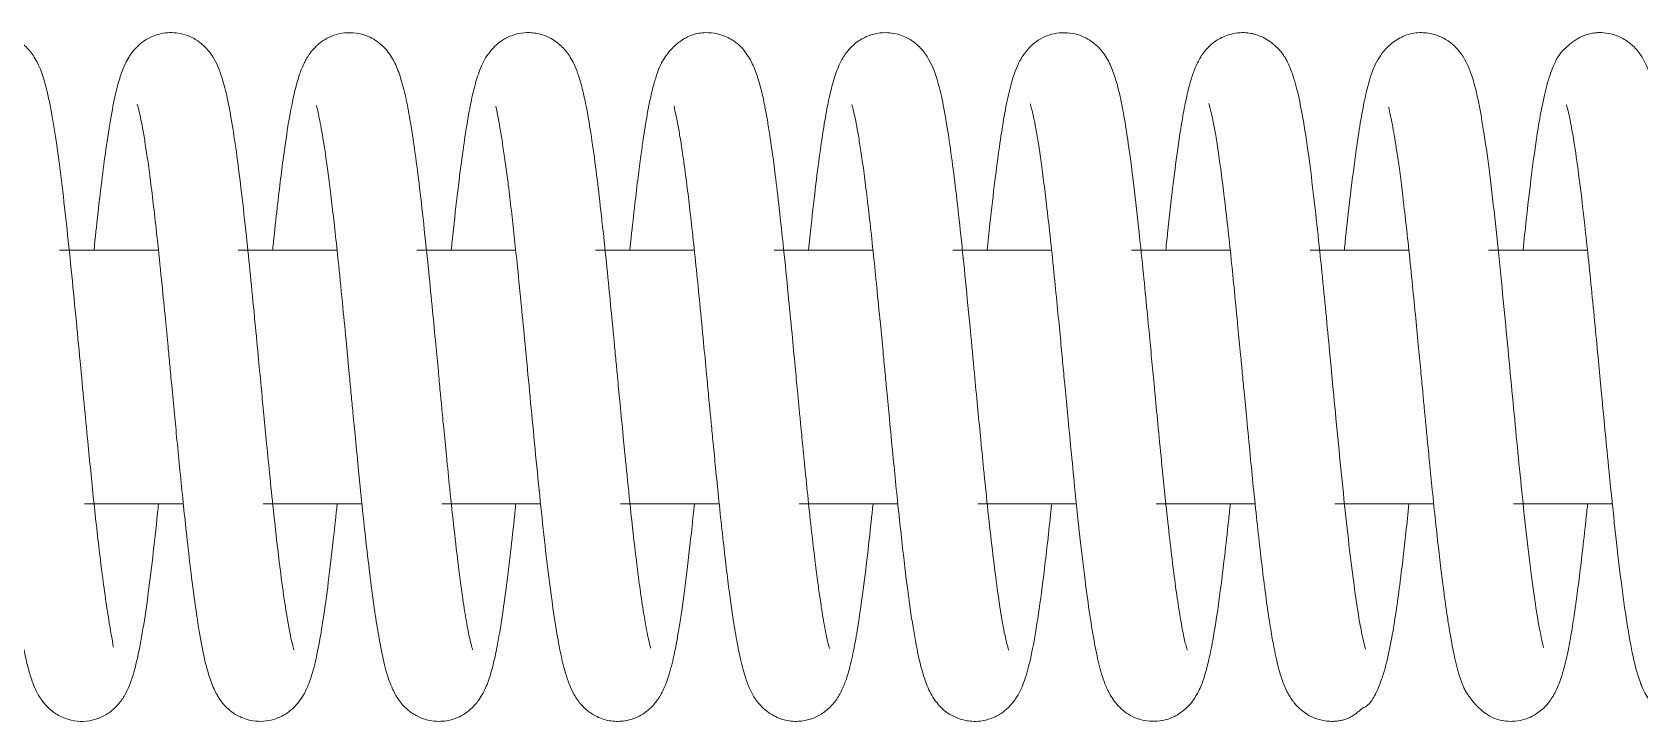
# Model space of a CAD drawing. Header units: inches. Extents: x 0.8 to 28.5, y 2.9 to 20.2.
# Drawn here: x 8.525 to 9.155, y 17.741 to 18.011 of the extents above; entities that cross this region are included whole.
import ezdxf

# ---------------------------------------------------------------- set-up
doc = ezdxf.new("R2010")
doc.units = ezdxf.units.IN
doc.header["$MEASUREMENT"] = 0

msp = doc.modelspace()

# ---------------------------------------------------------------- linework, layer by layer
at = {"color": 7, "linetype": 'Continuous', "lineweight": 15}
for points, knots in [([(8.55706, 17.77004), (8.55705, 17.77003), (8.55697, 17.76996), (8.55704, 17.77024), (8.55687, 17.77152), (8.5562, 17.77518), (8.55504, 17.78202), (8.55351, 17.79231), (8.55209, 17.80342), (8.55076, 17.81477), (8.54953, 17.82605), (8.54837, 17.83745), (8.54714, 17.84987), (8.54578, 17.86393), (8.54425, 17.88025), (8.54256, 17.89788), (8.54078, 17.91612), (8.53893, 17.93414), (8.53697, 17.95138), (8.53498, 17.96678), (8.53284, 17.98014), (8.53084, 17.98955), (8.52887, 17.99577), (8.52678, 18.00062), (8.52267, 18.00589), (8.51805, 18.00916), (8.51247, 18.01111), (8.50615, 18.0108), (8.50212, 18.00938), (8.49942, 18.00789), (8.49673, 18.00582), (8.49468, 18.00358), (8.49198, 17.99949), (8.48976, 17.99392), (8.48791, 17.98708), (8.48655, 17.98032), (8.48531, 17.97296), (8.48407, 17.96469), (8.4825, 17.95271), (8.48098, 17.93979), (8.47988, 17.92907), (8.47953, 17.92564)], [0, 0, 0, 0, 0.002945, 0.023234, 0.047506, 0.071657, 0.110424, 0.14512, 0.175152, 0.201547, 0.226802, 0.250886, 0.273939, 0.302731, 0.334321, 0.369251, 0.405994, 0.4441, 0.48368, 0.525953, 0.565347, 0.607542, 0.636303, 0.656393, 0.671083, 0.68921, 0.7081, 0.722918, 0.731222, 0.737872, 0.744241, 0.757071, 0.77836, 0.806763, 0.832516, 0.858657, 0.882281, 0.906859, 0.932274, 0.97833, 1, 1, 1, 1]), ([(8.62783, 17.76896), (8.62785, 17.76896), (8.6279, 17.76895), (8.62713, 17.77144), (8.62623, 17.77563), (8.62497, 17.78261), (8.62337, 17.79315), (8.62158, 17.80756), (8.61986, 17.82289), (8.61837, 17.83745), (8.61708, 17.8505), (8.61598, 17.86191), (8.61492, 17.87297), (8.61376, 17.88534), (8.61235, 17.90001), (8.61082, 17.91573), (8.60913, 17.93225), (8.60735, 17.9481), (8.60553, 17.96274), (8.60368, 17.97516), (8.60181, 17.9853), (8.59989, 17.99293), (8.59766, 17.999), (8.59443, 18.00387), (8.59134, 18.00696), (8.58773, 18.00923), (8.58258, 18.01094), (8.57775, 18.01102), (8.57384, 18.01002), (8.57147, 18.00903), (8.56947, 18.0079), (8.56761, 18.00652), (8.56601, 18.00502), (8.56451, 18.0033), (8.56297, 18.00107), (8.56152, 17.99833), (8.56005, 17.99468), (8.55828, 17.98865), (8.55637, 17.97949), (8.55449, 17.96777), (8.5527, 17.95432), (8.55109, 17.94061), (8.55002, 17.93047), (8.54951, 17.92564)], [0, 0, 0, 0, 0.011298, 0.034098, 0.058879, 0.083854, 0.12369, 0.163824, 0.199959, 0.231757, 0.258909, 0.281375, 0.301138, 0.325422, 0.355432, 0.38952, 0.422571, 0.462606, 0.500305, 0.537691, 0.57511, 0.608496, 0.642845, 0.657276, 0.672818, 0.686436, 0.696096, 0.711704, 0.71895, 0.724658, 0.730236, 0.735921, 0.742445, 0.749916, 0.758888, 0.771558, 0.792403, 0.821473, 0.858276, 0.899087, 0.932807, 0.967964, 1, 1, 1, 1]), ([(8.69785, 17.76892), (8.69786, 17.76891), (8.6979, 17.7689), (8.69751, 17.77012), (8.69659, 17.77375), (8.6953, 17.78062), (8.69383, 17.78998), (8.69229, 17.80167), (8.69063, 17.81582), (8.68905, 17.8306), (8.68771, 17.84412), (8.68665, 17.85488), (8.68584, 17.86331), (8.68513, 17.87075), (8.68436, 17.87896), (8.68336, 17.88959), (8.68209, 17.90272), (8.68052, 17.91876), (8.67875, 17.93576), (8.67692, 17.95181), (8.6752, 17.96504), (8.67356, 17.97574), (8.67191, 17.98475), (8.67008, 17.99221), (8.66799, 17.99802), (8.66545, 18.00273), (8.66118, 18.00736), (8.65413, 18.01098), (8.64544, 18.0111), (8.63827, 18.00753), (8.63399, 18.00287), (8.63163, 17.99868), (8.62987, 17.99422), (8.62788, 17.98719), (8.62585, 17.97666), (8.62398, 17.9642), (8.62245, 17.95219), (8.62108, 17.94036), (8.62008, 17.93132), (8.61955, 17.92603), (8.61951, 17.92564)], [0, 0, 0, 0, 0.006923, 0.020082, 0.049258, 0.081546, 0.112906, 0.14643, 0.182199, 0.218627, 0.24604, 0.268198, 0.284948, 0.2972, 0.312982, 0.334218, 0.360959, 0.392538, 0.433939, 0.472423, 0.507982, 0.54083, 0.572666, 0.604706, 0.632949, 0.657102, 0.676857, 0.694084, 0.715375, 0.734797, 0.753431, 0.770737, 0.793763, 0.823185, 0.869636, 0.911151, 0.937401, 0.966154, 0.9975, 1, 1, 1, 1]), ([(8.76753, 17.76962), (8.76755, 17.76961), (8.76768, 17.7695), (8.76746, 17.77029), (8.76695, 17.77238), (8.76596, 17.77708), (8.76483, 17.78353), (8.7634, 17.79303), (8.76183, 17.80547), (8.76011, 17.8205), (8.75847, 17.83641), (8.75697, 17.85158), (8.75576, 17.86419), (8.75484, 17.87382), (8.75411, 17.88163), (8.75334, 17.88976), (8.75232, 17.90032), (8.75099, 17.91397), (8.74943, 17.92943), (8.74773, 17.94475), (8.74601, 17.95913), (8.74423, 17.97164), (8.74246, 17.98199), (8.74077, 17.98955), (8.73919, 17.99483), (8.73781, 17.99827), (8.73641, 18.00094), (8.73482, 18.00328), (8.73316, 18.00518), (8.73117, 18.00697), (8.72852, 18.00873), (8.72491, 18.0103), (8.72054, 18.01107), (8.71632, 18.01072), (8.71221, 18.00948), (8.70834, 18.00734), (8.70365, 18.00268), (8.70074, 17.99677), (8.69871, 17.9904), (8.69695, 17.98256), (8.69529, 17.97297), (8.69359, 17.96134), (8.69182, 17.94689), (8.6904, 17.93444), (8.68963, 17.92679), (8.68951, 17.92564)], [0, 0, 0, 0, 0.001968, 0.017833, 0.042071, 0.061601, 0.087465, 0.118225, 0.15367, 0.189533, 0.22693, 0.258736, 0.284385, 0.303694, 0.316767, 0.33135, 0.35274, 0.380885, 0.415748, 0.452429, 0.486905, 0.525099, 0.56041, 0.591888, 0.617266, 0.637521, 0.650368, 0.659533, 0.667865, 0.675453, 0.682823, 0.691598, 0.703647, 0.713683, 0.720983, 0.734032, 0.75405, 0.781753, 0.813489, 0.8475, 0.880064, 0.911486, 0.951081, 0.99264, 1, 1, 1, 1]), ([(8.83767, 17.76946), (8.83768, 17.76948), (8.83771, 17.76952), (8.83738, 17.77063), (8.83676, 17.77315), (8.83597, 17.7771), (8.83522, 17.78134), (8.83458, 17.78528), (8.8339, 17.78976), (8.83309, 17.79553), (8.83207, 17.80365), (8.83085, 17.81397), (8.82953, 17.82601), (8.82829, 17.8383), (8.82722, 17.84912), (8.8264, 17.85756), (8.82575, 17.86433), (8.82506, 17.87151), (8.82417, 17.88101), (8.82295, 17.89383), (8.82144, 17.9094), (8.81979, 17.92605), (8.81808, 17.94167), (8.81661, 17.95425), (8.81534, 17.96392), (8.81426, 17.97125), (8.81328, 17.97721), (8.81227, 17.98282), (8.81088, 17.98919), (8.8089, 17.99576), (8.80655, 18.00086), (8.80398, 18.00431), (8.80213, 18.00619), (8.79966, 18.00803), (8.79702, 18.00945), (8.79353, 18.01064), (8.78842, 18.01111), (8.78347, 18.01005), (8.77946, 18.00789), (8.77602, 18.00489), (8.77318, 18.00132), (8.77112, 17.9975), (8.77001, 17.99441), (8.76864, 17.98998), (8.76744, 17.9848), (8.76636, 17.97917), (8.76548, 17.97398), (8.76465, 17.96859), (8.76374, 17.96221), (8.76266, 17.95389), (8.76141, 17.94327), (8.76033, 17.93366), (8.75968, 17.9273), (8.75952, 17.92564)], [0, 0, 0, 0, 0.005162, 0.015298, 0.037142, 0.058497, 0.076423, 0.090871, 0.101946, 0.120714, 0.142986, 0.168929, 0.198555, 0.226872, 0.24949, 0.266903, 0.279033, 0.290911, 0.310621, 0.336561, 0.368727, 0.406546, 0.443264, 0.476036, 0.501144, 0.52348, 0.542931, 0.561394, 0.585034, 0.614742, 0.644028, 0.660805, 0.671904, 0.678147, 0.685059, 0.693826, 0.704887, 0.720555, 0.740356, 0.755855, 0.766049, 0.775208, 0.790608, 0.812934, 0.837357, 0.85693, 0.874959, 0.890113, 0.909106, 0.931925, 0.958555, 0.989154, 1, 1, 1, 1]), ([(8.90782, 17.76896), (8.90785, 17.76891), (8.90803, 17.76866), (8.90724, 17.77091), (8.90619, 17.77577), (8.90473, 17.78401), (8.90306, 17.79552), (8.90136, 17.80943), (8.89969, 17.82445), (8.89821, 17.839), (8.89692, 17.85214), (8.89571, 17.86468), (8.8944, 17.87855), (8.89283, 17.89517), (8.89104, 17.91351), (8.88923, 17.93138), (8.88746, 17.94716), (8.88576, 17.96103), (8.88398, 17.97327), (8.88207, 17.98405), (8.88042, 17.99101), (8.87868, 17.9962), (8.87698, 18), (8.87447, 18.00392), (8.87082, 18.00742), (8.86612, 18.01004), (8.86032, 18.01118), (8.85554, 18.01056), (8.85229, 18.00944), (8.8499, 18.00818), (8.84795, 18.00679), (8.84635, 18.00536), (8.84487, 18.00374), (8.84345, 18.00182), (8.84201, 17.99933), (8.84074, 17.99648), (8.83919, 17.99196), (8.83755, 17.98541), (8.83585, 17.97642), (8.83412, 17.9652), (8.83235, 17.95143), (8.83081, 17.93809), (8.82986, 17.92889), (8.82952, 17.92564)], [0, 0, 0, 0, 0.005884, 0.030017, 0.058908, 0.094361, 0.130774, 0.167805, 0.204105, 0.23556, 0.262187, 0.285719, 0.311622, 0.345334, 0.385239, 0.423917, 0.460675, 0.495483, 0.531658, 0.568646, 0.606728, 0.624205, 0.641294, 0.658485, 0.675788, 0.68963, 0.704889, 0.715463, 0.723062, 0.729425, 0.735109, 0.741302, 0.748126, 0.756415, 0.766529, 0.782991, 0.80644, 0.83673, 0.86903, 0.903636, 0.940199, 0.978894, 1, 1, 1, 1]), ([(8.97786, 17.76888), (8.97789, 17.76885), (8.97798, 17.76874), (8.97732, 17.77068), (8.97633, 17.77509), (8.97503, 17.78232), (8.97367, 17.79118), (8.9723, 17.80161), (8.97087, 17.81376), (8.96935, 17.82765), (8.96787, 17.84246), (8.96645, 17.85694), (8.96524, 17.86958), (8.9642, 17.88067), (8.96316, 17.89167), (8.96193, 17.90432), (8.96048, 17.91917), (8.95871, 17.93611), (8.95681, 17.95282), (8.9549, 17.96724), (8.95316, 17.97816), (8.95165, 17.98593), (8.95001, 17.99238), (8.94821, 17.99756), (8.94567, 18.00245), (8.94136, 18.00716), (8.9351, 18.01066), (8.92656, 18.01128), (8.9196, 18.00838), (8.91534, 18.00449), (8.91291, 18.00102), (8.91133, 17.99791), (8.90957, 17.99336), (8.90783, 17.98685), (8.90598, 17.97726), (8.90425, 17.9661), (8.90247, 17.9525), (8.90088, 17.93879), (8.89987, 17.92907), (8.89952, 17.92564)], [0, 0, 0, 0, 0.006831, 0.027226, 0.059376, 0.090057, 0.11839, 0.147464, 0.177901, 0.209793, 0.242782, 0.272801, 0.298858, 0.31889, 0.339271, 0.364906, 0.39566, 0.431747, 0.47598, 0.515607, 0.550586, 0.581756, 0.606573, 0.633015, 0.657103, 0.67486, 0.69316, 0.712691, 0.732102, 0.747856, 0.761186, 0.77593, 0.794139, 0.830488, 0.866422, 0.900154, 0.936454, 0.97753, 1, 1, 1, 1]), ([(9.04765, 17.76935), (9.04768, 17.76931), (9.04788, 17.76909), (9.04735, 17.77061), (9.04662, 17.7738), (9.04541, 17.77995), (9.04379, 17.7901), (9.04181, 17.80551), (9.03983, 17.82306), (9.0379, 17.84209), (9.03603, 17.86128), (9.03435, 17.87915), (9.03279, 17.89552), (9.03124, 17.91143), (9.02959, 17.92791), (9.02774, 17.94472), (9.02574, 17.96138), (9.02364, 17.97545), (9.02147, 17.98674), (9.01928, 17.99473), (9.01691, 18.00035), (9.01453, 18.00369), (9.01234, 18.00583), (9.00979, 18.00782), (9.00686, 18.00948), (9.0042, 18.01038), (9.0014, 18.01087), (8.99816, 18.01094), (8.99441, 18.01031), (8.98982, 18.00836), (8.98526, 18.00455), (8.98275, 18.00081), (8.98059, 17.99624), (8.97891, 17.99098), (8.97745, 17.98494), (8.97592, 17.97683), (8.97422, 17.96595), (8.97234, 17.95145), (8.97075, 17.9376), (8.96979, 17.92824), (8.96952, 17.92564)], [0, 0, 0, 0, 0.004674, 0.024572, 0.046701, 0.069, 0.112662, 0.154612, 0.195878, 0.236861, 0.277133, 0.312671, 0.343374, 0.375003, 0.409777, 0.447993, 0.489781, 0.536103, 0.571388, 0.609154, 0.642147, 0.667468, 0.678557, 0.685792, 0.691878, 0.697567, 0.702607, 0.708697, 0.718682, 0.73028, 0.744447, 0.766011, 0.788472, 0.809625, 0.836912, 0.866325, 0.900598, 0.93952, 0.983179, 1, 1, 1, 1]), ([(9.11741, 17.76983), (9.11742, 17.76982), (9.11757, 17.76971), (9.11739, 17.77045), (9.11699, 17.77228), (9.11636, 17.77513), (9.11533, 17.78055), (9.1138, 17.79), (9.1118, 17.80561), (9.1098, 17.82338), (9.10797, 17.84141), (9.10622, 17.85928), (9.1045, 17.8775), (9.10268, 17.89663), (9.10074, 17.91658), (9.09865, 17.93675), (9.09651, 17.95533), (9.09471, 17.96848), (9.09331, 17.97711), (9.09228, 17.98273), (9.09102, 17.98861), (9.08939, 17.99435), (9.08739, 17.99914), (9.08546, 18.00243), (9.08362, 18.00468), (9.08207, 18.00619), (9.08025, 18.00762), (9.07766, 18.00917), (9.07403, 18.01058), (9.06827, 18.01117), (9.06287, 18.00987), (9.05863, 18.00737), (9.05507, 18.00401), (9.05214, 17.99969), (9.05071, 17.99635), (9.04907, 17.99167), (9.04748, 17.98515), (9.04574, 17.97576), (9.04388, 17.96361), (9.04197, 17.94822), (9.04043, 17.93472), (9.03963, 17.92682), (9.03951, 17.92564)], [0, 0, 0, 0, 0.001073, 0.01908, 0.040234, 0.057244, 0.070667, 0.111996, 0.15675, 0.199956, 0.238281, 0.273714, 0.310059, 0.347894, 0.388839, 0.433205, 0.480222, 0.524633, 0.545458, 0.565288, 0.587182, 0.61543, 0.636391, 0.65353, 0.66643, 0.673225, 0.67919, 0.68496, 0.694719, 0.70726, 0.724363, 0.743788, 0.758356, 0.769005, 0.783198, 0.80327, 0.837608, 0.871375, 0.903719, 0.949355, 0.99244, 1, 1, 1, 1]), ([(9.18788, 17.76882), (9.18787, 17.76886), (9.18786, 17.76897), (9.18744, 17.7703), (9.18679, 17.77294), (9.18589, 17.77732), (9.18483, 17.78351), (9.18364, 17.7914), (9.1824, 17.80084), (9.18111, 17.81173), (9.17976, 17.82385), (9.17836, 17.8375), (9.17701, 17.85126), (9.17581, 17.8636), (9.17498, 17.87235), (9.17434, 17.87919), (9.17369, 17.88608), (9.17284, 17.89496), (9.17179, 17.9058), (9.17056, 17.91836), (9.1692, 17.93149), (9.16782, 17.94393), (9.16642, 17.95577), (9.165, 17.9664), (9.16359, 17.97547), (9.16217, 17.98341), (9.16049, 17.99091), (9.15827, 17.99761), (9.15549, 18.00248), (9.1527, 18.00584), (9.1485, 18.00889), (9.14421, 18.01047), (9.14103, 18.01091), (9.13857, 18.01089), (9.13664, 18.01067), (9.1346, 18.0102), (9.13254, 18.00943), (9.13102, 18.00861), (9.1298, 18.00781), (9.129, 18.00724), (9.1283, 18.00671), (9.12742, 18.006), (9.12599, 18.00477), (9.12475, 18.0036), (9.12285, 18.00098), (9.12075, 17.99656), (9.11854, 17.98961), (9.11652, 17.98012), (9.11455, 17.9683), (9.11267, 17.95418), (9.11096, 17.93941), (9.10993, 17.9296), (9.10952, 17.92564)], [0, 0, 0, 0, 0.009892, 0.025704, 0.045164, 0.068242, 0.093416, 0.119432, 0.146095, 0.173451, 0.201589, 0.229598, 0.261371, 0.285995, 0.303297, 0.313069, 0.326421, 0.343968, 0.365701, 0.39152, 0.421146, 0.449928, 0.47641, 0.508422, 0.536575, 0.560701, 0.593073, 0.629417, 0.648891, 0.66502, 0.677893, 0.688712, 0.697151, 0.700736, 0.704496, 0.708556, 0.712989, 0.717609, 0.719605, 0.721476, 0.723385, 0.725474, 0.730577, 0.745452, 0.765182, 0.789321, 0.826487, 0.861323, 0.893363, 0.93648, 0.974384, 1, 1, 1, 1]), ([(8.49686, 17.98199), (8.49684, 17.982), (8.49674, 17.98205), (8.49687, 17.98143), (8.49727, 17.97971), (8.49807, 17.97606), (8.49906, 17.97065), (8.50026, 17.96314), (8.50153, 17.95387), (8.50282, 17.94323), (8.50414, 17.93165), (8.50548, 17.91891), (8.50685, 17.90508), (8.50815, 17.89173), (8.50928, 17.8799), (8.51006, 17.87159), (8.51066, 17.86518), (8.51127, 17.85884), (8.51206, 17.85067), (8.51304, 17.8406), (8.5142, 17.8289), (8.5155, 17.81658), (8.51684, 17.80472), (8.51825, 17.7931), (8.51975, 17.78228), (8.52132, 17.7727), (8.52281, 17.76525), (8.52422, 17.75978), (8.52552, 17.75589), (8.52668, 17.75315), (8.52779, 17.75104), (8.52906, 17.74909), (8.53034, 17.74749), (8.53181, 17.74597), (8.53352, 17.74453), (8.53574, 17.74309), (8.53881, 17.7417), (8.54294, 17.74076), (8.54743, 17.74091), (8.55192, 17.74221), (8.55557, 17.74424), (8.55893, 17.74724), (8.56154, 17.75095), (8.5641, 17.75634), (8.56619, 17.76355), (8.56842, 17.77493), (8.57054, 17.78896), (8.57249, 17.80491), (8.57391, 17.81746), (8.57467, 17.82497), (8.57479, 17.82614)], [0, 0, 0, 0, 0.002841, 0.0159, 0.038775, 0.057122, 0.079087, 0.105209, 0.135477, 0.160859, 0.18873, 0.218568, 0.245886, 0.276538, 0.300328, 0.317227, 0.326471, 0.338904, 0.355508, 0.376249, 0.401079, 0.42982, 0.458217, 0.485071, 0.518831, 0.550062, 0.578646, 0.603261, 0.623256, 0.638546, 0.649157, 0.65686, 0.663958, 0.670508, 0.676575, 0.682701, 0.690071, 0.700836, 0.712334, 0.721189, 0.73233, 0.747356, 0.764447, 0.782706, 0.824445, 0.868554, 0.911035, 0.951876, 0.992515, 1, 1, 1, 1]), ([(8.56646, 17.98284), (8.56645, 17.98285), (8.56631, 17.98305), (8.5668, 17.98179), (8.56767, 17.97815), (8.56878, 17.97227), (8.56975, 17.96641), (8.57083, 17.9591), (8.57198, 17.95027), (8.57321, 17.93987), (8.57463, 17.92712), (8.57606, 17.91313), (8.57739, 17.89955), (8.57841, 17.88897), (8.57923, 17.88036), (8.58006, 17.87157), (8.58099, 17.8617), (8.58208, 17.85047), (8.58322, 17.8388), (8.58442, 17.82682), (8.58576, 17.81429), (8.58715, 17.80205), (8.58859, 17.79054), (8.59019, 17.77941), (8.59195, 17.76899), (8.59401, 17.7602), (8.59633, 17.75374), (8.59878, 17.74931), (8.60169, 17.74585), (8.60624, 17.74263), (8.61233, 17.74052), (8.6199, 17.74111), (8.62578, 17.74425), (8.62932, 17.74775), (8.63192, 17.75156), (8.6338, 17.75575), (8.63575, 17.76191), (8.63758, 17.77032), (8.63945, 17.7815), (8.64136, 17.79532), (8.64317, 17.81078), (8.64433, 17.82171), (8.6448, 17.82614)], [0, 0, 0, 0, 0.001019, 0.017754, 0.054305, 0.074595, 0.096493, 0.119953, 0.144846, 0.171263, 0.199288, 0.234157, 0.262361, 0.283794, 0.298423, 0.314244, 0.336603, 0.357698, 0.382427, 0.408831, 0.434273, 0.466427, 0.496545, 0.524839, 0.564459, 0.604041, 0.630874, 0.654631, 0.672303, 0.683203, 0.698643, 0.717791, 0.73486, 0.748888, 0.761083, 0.783867, 0.815447, 0.8518, 0.885436, 0.927095, 0.97051, 1, 1, 1, 1]), ([(8.63683, 17.98212), (8.63681, 17.98214), (8.63659, 17.98235), (8.63694, 17.98131), (8.63759, 17.97838), (8.63901, 17.97129), (8.6406, 17.96084), (8.64194, 17.95056), (8.64303, 17.94143), (8.64419, 17.93109), (8.64554, 17.91836), (8.64695, 17.90407), (8.64834, 17.88973), (8.64943, 17.87825), (8.65027, 17.86935), (8.65107, 17.86092), (8.65204, 17.85084), (8.65331, 17.83783), (8.65483, 17.82277), (8.6565, 17.80761), (8.65813, 17.79397), (8.65971, 17.78263), (8.66142, 17.77206), (8.66325, 17.76309), (8.66514, 17.75661), (8.66729, 17.75187), (8.66938, 17.74843), (8.67297, 17.74465), (8.67764, 17.74208), (8.68161, 17.741), (8.68526, 17.7408), (8.68898, 17.74127), (8.69238, 17.74242), (8.6956, 17.74436), (8.69839, 17.74673), (8.70092, 17.74988), (8.70344, 17.75475), (8.70571, 17.76171), (8.70773, 17.771), (8.70964, 17.78281), (8.7114, 17.7958), (8.71296, 17.80905), (8.71411, 17.81934), (8.71472, 17.82543), (8.71479, 17.82614)], [0, 0, 0, 0, 0.002248, 0.021954, 0.04172, 0.081069, 0.122203, 0.144401, 0.167732, 0.192292, 0.217941, 0.252784, 0.282373, 0.305348, 0.321735, 0.335771, 0.356067, 0.382835, 0.416077, 0.452753, 0.487073, 0.519253, 0.549137, 0.589661, 0.625826, 0.642517, 0.658732, 0.677238, 0.688464, 0.698925, 0.707265, 0.714087, 0.725134, 0.733122, 0.741389, 0.759115, 0.784092, 0.811162, 0.852786, 0.896929, 0.928277, 0.961038, 0.995468, 1, 1, 1, 1]), ([(8.70698, 17.98207), (8.70698, 17.98207), (8.70698, 17.98206), (8.70729, 17.98053), (8.70799, 17.97706), (8.70888, 17.97193), (8.70987, 17.9657), (8.71088, 17.95872), (8.71193, 17.95065), (8.71303, 17.94144), (8.71418, 17.93121), (8.71543, 17.91937), (8.71677, 17.90591), (8.71828, 17.89044), (8.71982, 17.87412), (8.72149, 17.85652), (8.72327, 17.83824), (8.72509, 17.82023), (8.72701, 17.8031), (8.72879, 17.78889), (8.73054, 17.77727), (8.73222, 17.76791), (8.73383, 17.76102), (8.73551, 17.75587), (8.73716, 17.75204), (8.73982, 17.74793), (8.74334, 17.74451), (8.74757, 17.74206), (8.75259, 17.74073), (8.75798, 17.74096), (8.76212, 17.74233), (8.76478, 17.74384), (8.76665, 17.74524), (8.7681, 17.74654), (8.76999, 17.74868), (8.77205, 17.75198), (8.77431, 17.75715), (8.77616, 17.76368), (8.77757, 17.77052), (8.77858, 17.77631), (8.77995, 17.78493), (8.78171, 17.79815), (8.78344, 17.81313), (8.78448, 17.82318), (8.78478, 17.82614)], [0, 0, 0, 0, 0.013729, 0.039946, 0.066756, 0.09209, 0.116053, 0.13849, 0.159229, 0.184319, 0.207923, 0.230463, 0.262214, 0.291928, 0.323394, 0.35841, 0.395659, 0.433665, 0.472637, 0.513855, 0.543834, 0.575706, 0.609467, 0.631647, 0.649595, 0.664113, 0.678167, 0.69248, 0.7063, 0.718815, 0.728945, 0.736755, 0.740339, 0.74637, 0.758873, 0.776323, 0.798606, 0.831139, 0.854453, 0.872787, 0.892482, 0.935981, 0.981126, 1, 1, 1, 1]), ([(8.77694, 17.98186), (8.77693, 17.98186), (8.77681, 17.98193), (8.77694, 17.98127), (8.77735, 17.97939), (8.77818, 17.97551), (8.77919, 17.9699), (8.78037, 17.96235), (8.78163, 17.95312), (8.7829, 17.94254), (8.78421, 17.93103), (8.78555, 17.91823), (8.78694, 17.90416), (8.78828, 17.89044), (8.78944, 17.8782), (8.79024, 17.86962), (8.79086, 17.86318), (8.79144, 17.85705), (8.7922, 17.8492), (8.79315, 17.83947), (8.79429, 17.82806), (8.79558, 17.81591), (8.79691, 17.80415), (8.79831, 17.79262), (8.7998, 17.78199), (8.80133, 17.77265), (8.80296, 17.76448), (8.80466, 17.75818), (8.80629, 17.75394), (8.80766, 17.75126), (8.80892, 17.74929), (8.81037, 17.74743), (8.81231, 17.74544), (8.81503, 17.74347), (8.81829, 17.74189), (8.82236, 17.74081), (8.82737, 17.74085), (8.83224, 17.7423), (8.83632, 17.74477), (8.83979, 17.74826), (8.84234, 17.75241), (8.84432, 17.7572), (8.84604, 17.76318), (8.84778, 17.7715), (8.84959, 17.78241), (8.85141, 17.79576), (8.85318, 17.81082), (8.85429, 17.82137), (8.85479, 17.82614)], [0, 0, 0, 0, 0.001791, 0.016095, 0.041099, 0.060809, 0.082641, 0.108314, 0.138112, 0.163149, 0.190671, 0.220397, 0.248299, 0.27973, 0.304281, 0.321969, 0.331283, 0.343089, 0.359057, 0.379154, 0.403348, 0.431711, 0.460207, 0.486999, 0.52041, 0.550974, 0.578661, 0.613051, 0.637674, 0.648627, 0.656486, 0.66366, 0.673362, 0.682254, 0.689138, 0.699375, 0.711958, 0.723844, 0.736914, 0.752204, 0.769672, 0.790129, 0.822892, 0.856428, 0.887554, 0.929989, 0.968403, 1, 1, 1, 1]), ([(8.84657, 17.9826), (8.84653, 17.98263), (8.84643, 17.98273), (8.84682, 17.98151), (8.84743, 17.97904), (8.84821, 17.97535), (8.84907, 17.97057), (8.85007, 17.96437), (8.85116, 17.95665), (8.85234, 17.94728), (8.85363, 17.93621), (8.85495, 17.92402), (8.85629, 17.91077), (8.85754, 17.89805), (8.85861, 17.88696), (8.85944, 17.87814), (8.86026, 17.8694), (8.8613, 17.85849), (8.86251, 17.84605), (8.86377, 17.83324), (8.86499, 17.82137), (8.86622, 17.81023), (8.86775, 17.79701), (8.86961, 17.78299), (8.87153, 17.77133), (8.87337, 17.76277), (8.87531, 17.75624), (8.87761, 17.75115), (8.88016, 17.74764), (8.88221, 17.74554), (8.88507, 17.74344), (8.88867, 17.74169), (8.89286, 17.74079), (8.8973, 17.74094), (8.90125, 17.74192), (8.90493, 17.74383), (8.90834, 17.74664), (8.91173, 17.75097), (8.91406, 17.75631), (8.91633, 17.76411), (8.91852, 17.77549), (8.92043, 17.78836), (8.922, 17.80083), (8.92324, 17.81155), (8.92418, 17.8201), (8.9247, 17.82519), (8.9248, 17.82614)], [0, 0, 0, 0, 0.007634, 0.025012, 0.042454, 0.060654, 0.080651, 0.102573, 0.126339, 0.151835, 0.17926, 0.208411, 0.235192, 0.264805, 0.287281, 0.302514, 0.317854, 0.339749, 0.368201, 0.393698, 0.420103, 0.445707, 0.470365, 0.517113, 0.560592, 0.588954, 0.617568, 0.645369, 0.66139, 0.672565, 0.679927, 0.689261, 0.701868, 0.710016, 0.720312, 0.731585, 0.741188, 0.756456, 0.787401, 0.825574, 0.868853, 0.916053, 0.941025, 0.96702, 0.993872, 1, 1, 1, 1]), ([(8.91643, 17.98292), (8.91643, 17.98288), (8.91643, 17.9828), (8.91696, 17.98108), (8.91771, 17.97791), (8.9186, 17.97334), (8.91959, 17.96744), (8.92067, 17.96024), (8.92179, 17.95177), (8.92308, 17.94101), (8.92451, 17.92824), (8.92594, 17.91429), (8.9272, 17.90155), (8.92827, 17.8905), (8.92919, 17.88077), (8.93011, 17.87104), (8.93116, 17.85993), (8.93242, 17.84691), (8.934, 17.83077), (8.93585, 17.81329), (8.93782, 17.79633), (8.93972, 17.78238), (8.94157, 17.77109), (8.94352, 17.76213), (8.94534, 17.75593), (8.94833, 17.74987), (8.95223, 17.74515), (8.95853, 17.74127), (8.96696, 17.74051), (8.97338, 17.74273), (8.97774, 17.74599), (8.98058, 17.74942), (8.98281, 17.75337), (8.98457, 17.75797), (8.98626, 17.76414), (8.98821, 17.77374), (8.99032, 17.78726), (8.99233, 17.80348), (8.99382, 17.81672), (8.99455, 17.82382), (8.99479, 17.82614)], [0, 0, 0, 0, 0.010959, 0.029095, 0.05018, 0.072245, 0.095127, 0.118806, 0.143138, 0.168139, 0.202114, 0.232667, 0.25919, 0.281652, 0.299926, 0.317714, 0.33994, 0.366625, 0.396771, 0.440778, 0.482144, 0.521177, 0.558329, 0.593854, 0.629428, 0.649125, 0.67148, 0.693181, 0.711517, 0.727266, 0.741462, 0.755601, 0.771073, 0.796454, 0.827362, 0.859108, 0.906553, 0.953768, 0.984869, 1, 1, 1, 1]), ([(8.98635, 17.98311), (8.98635, 17.9831), (8.98635, 17.98306), (8.98669, 17.98205), (8.98723, 17.97999), (8.98801, 17.97647), (8.98895, 17.97138), (8.99003, 17.96463), (8.99121, 17.9563), (8.99245, 17.94636), (8.99378, 17.93486), (8.99512, 17.92243), (8.99645, 17.90917), (8.99768, 17.89662), (8.99871, 17.88587), (8.99951, 17.87743), (9.0003, 17.86898), (9.00134, 17.85814), (9.00255, 17.84562), (9.00387, 17.83219), (9.00521, 17.81927), (9.00658, 17.80703), (9.00796, 17.79539), (9.00936, 17.78501), (9.01073, 17.77621), (9.01184, 17.76997), (9.01287, 17.76509), (9.01402, 17.76043), (9.01561, 17.75556), (9.01762, 17.75119), (9.01999, 17.74783), (9.02209, 17.74564), (9.02494, 17.74353), (9.02824, 17.74188), (9.0317, 17.741), (9.0347, 17.74084), (9.03672, 17.74099), (9.0382, 17.74123), (9.03992, 17.74168), (9.04169, 17.74241), (9.04305, 17.74324), (9.04421, 17.74408), (9.04491, 17.74463), (9.04539, 17.74504), (9.0457, 17.7453), (9.04598, 17.74554), (9.04633, 17.74583), (9.04671, 17.74613), (9.0474, 17.74658), (9.04769, 17.74645), (9.04897, 17.74743), (9.05085, 17.74984), (9.05354, 17.75528), (9.05608, 17.76355), (9.0582, 17.77399), (9.0599, 17.78467), (9.0613, 17.79509), (9.06249, 17.80504), (9.06364, 17.81512), (9.0644, 17.82236), (9.06479, 17.82614)], [0, 0, 0, 0, 0.00742, 0.021113, 0.038072, 0.058305, 0.080853, 0.104714, 0.129783, 0.155922, 0.183335, 0.211786, 0.237643, 0.265956, 0.287022, 0.300786, 0.315191, 0.336297, 0.364107, 0.389263, 0.41807, 0.446328, 0.472219, 0.503352, 0.530489, 0.553479, 0.569313, 0.587528, 0.608555, 0.630497, 0.647467, 0.658965, 0.665929, 0.674158, 0.684871, 0.690813, 0.693637, 0.696495, 0.699521, 0.704612, 0.709906, 0.712596, 0.714658, 0.715505, 0.71627, 0.716995, 0.717731, 0.719399, 0.72154, 0.731501, 0.745246, 0.768464, 0.797037, 0.836595, 0.871562, 0.902644, 0.929972, 0.9537, 0.975836, 1, 1, 1, 1]), ([(9.05705, 17.98167), (9.05701, 17.98166), (9.0569, 17.98163), (9.0571, 17.98056), (9.05764, 17.97815), (9.05843, 17.97415), (9.05925, 17.96945), (9.0601, 17.96411), (9.06107, 17.95734), (9.06213, 17.949), (9.06332, 17.9389), (9.06464, 17.92699), (9.06597, 17.91395), (9.06726, 17.90093), (9.0684, 17.88916), (9.06935, 17.8791), (9.07012, 17.87088), (9.07074, 17.86438), (9.07131, 17.85842), (9.07196, 17.85165), (9.07281, 17.84295), (9.07386, 17.83229), (9.07506, 17.82068), (9.07629, 17.80953), (9.07741, 17.79997), (9.07839, 17.7922), (9.07926, 17.78586), (9.08021, 17.77945), (9.08148, 17.7718), (9.08286, 17.76502), (9.08415, 17.7601), (9.08512, 17.75707), (9.08588, 17.75506), (9.08651, 17.75369), (9.08684, 17.75303), (9.08711, 17.75254), (9.08737, 17.7521), (9.08773, 17.75155), (9.08823, 17.75082), (9.08911, 17.7496), (9.09047, 17.74791), (9.09248, 17.74579), (9.09503, 17.74373), (9.0978, 17.74217), (9.101, 17.74117), (9.10435, 17.74077), (9.10825, 17.74111), (9.11168, 17.74217), (9.11458, 17.74367), (9.11761, 17.74597), (9.11991, 17.74853), (9.12234, 17.75243), (9.12424, 17.75712), (9.12583, 17.76246), (9.12712, 17.76817), (9.12831, 17.77464), (9.12946, 17.78183), (9.13064, 17.79011), (9.13181, 17.79927), (9.13309, 17.81025), (9.1341, 17.81931), (9.13468, 17.82501), (9.13479, 17.82614)], [0, 0, 0, 0, 0.008339, 0.023411, 0.049171, 0.068802, 0.084991, 0.103383, 0.124115, 0.147105, 0.172494, 0.200325, 0.230113, 0.257718, 0.281688, 0.301885, 0.318312, 0.331057, 0.34101, 0.354368, 0.372258, 0.394618, 0.421526, 0.448207, 0.4718, 0.492379, 0.510009, 0.526183, 0.551223, 0.58491, 0.603499, 0.617708, 0.627514, 0.630403, 0.632592, 0.633466, 0.634236, 0.635676, 0.63739, 0.639633, 0.646109, 0.655551, 0.668191, 0.682713, 0.694768, 0.704073, 0.713793, 0.721625, 0.729893, 0.737235, 0.752042, 0.774676, 0.796741, 0.81668, 0.841695, 0.863752, 0.889799, 0.912101, 0.936647, 0.963508, 0.992787, 1, 1, 1, 1]), ([(9.12658, 17.98253), (9.12658, 17.98244), (9.12659, 17.98223), (9.12733, 17.97959), (9.12838, 17.9746), (9.12989, 17.96586), (9.13178, 17.95209), (9.13351, 17.93736), (9.13509, 17.92274), (9.13648, 17.90884), (9.13787, 17.89463), (9.13914, 17.88132), (9.1402, 17.86999), (9.14128, 17.8587), (9.14255, 17.84564), (9.14415, 17.8293), (9.14608, 17.81125), (9.14818, 17.79335), (9.15048, 17.7773), (9.15265, 17.76566), (9.15468, 17.75812), (9.15677, 17.75254), (9.16016, 17.74732), (9.1643, 17.74382), (9.1689, 17.74156), (9.17369, 17.7407), (9.17827, 17.7411), (9.18366, 17.74281), (9.1883, 17.74636), (9.19179, 17.75128), (9.19381, 17.75588), (9.19557, 17.76132), (9.19723, 17.76848), (9.19916, 17.77961), (9.20106, 17.79298), (9.20276, 17.8073), (9.20403, 17.81863), (9.20463, 17.82459), (9.20479, 17.82614)], [0, 0, 0, 0, 0.015641, 0.036302, 0.057295, 0.098633, 0.13906, 0.180203, 0.209091, 0.238946, 0.269627, 0.296874, 0.319527, 0.337748, 0.365122, 0.3993, 0.440606, 0.486124, 0.532781, 0.580498, 0.612376, 0.640117, 0.664307, 0.679271, 0.690675, 0.704087, 0.712868, 0.722627, 0.745492, 0.767392, 0.787389, 0.80644, 0.843893, 0.881844, 0.920721, 0.961306, 0.989924, 1, 1, 1, 1])]:
    msp.add_open_spline(points, degree=3, knots=knots, dxfattribs=at)
for points in [[(8.57101, 17.92564), (8.53603, 17.92564)], [(8.57476, 17.92564), (8.53978, 17.92564)], [(8.64101, 17.92564), (8.60604, 17.92564)], [(8.64476, 17.92564), (8.60979, 17.92564)], [(8.71101, 17.92564), (8.67604, 17.92564)], [(8.71476, 17.92564), (8.67978, 17.92564)], [(8.78101, 17.92564), (8.74603, 17.92564)], [(8.78475, 17.92564), (8.74979, 17.92564)], [(8.85101, 17.92564), (8.81603, 17.92564)], [(8.85476, 17.92564), (8.8198, 17.92564)], [(8.921, 17.92564), (8.88603, 17.92564)], [(8.92476, 17.92564), (8.88978, 17.92564)], [(8.99101, 17.92564), (8.95604, 17.92564)], [(8.99476, 17.92564), (8.95978, 17.92564)], [(9.06101, 17.92564), (9.02603, 17.92564)], [(9.06476, 17.92564), (9.0298, 17.92564)], [(9.13101, 17.92564), (9.09603, 17.92564)], [(9.13476, 17.92564), (9.09978, 17.92564)], [(8.5458, 17.82614), (8.58077, 17.82614)], [(8.54954, 17.82614), (8.5845, 17.82614)], [(8.6158, 17.82614), (8.65077, 17.82614)], [(8.61954, 17.82614), (8.65451, 17.82614)], [(8.6858, 17.82614), (8.72076, 17.82614)], [(8.68955, 17.82614), (8.72452, 17.82614)], [(8.75579, 17.82614), (8.79077, 17.82614)], [(8.75955, 17.82614), (8.79451, 17.82614)], [(8.82579, 17.82614), (8.86076, 17.82614)], [(8.82954, 17.82614), (8.86451, 17.82614)], [(8.89581, 17.82614), (8.93077, 17.82614)], [(8.89954, 17.82614), (8.93453, 17.82614)], [(8.9658, 17.82614), (9.00076, 17.82614)], [(8.96954, 17.82614), (9.00451, 17.82614)], [(9.0358, 17.82614), (9.07077, 17.82614)], [(9.03955, 17.82614), (9.07451, 17.82614)], [(9.1058, 17.82614), (9.14076, 17.82614)], [(9.10954, 17.82614), (9.14452, 17.82614)]]:
    msp.add_open_spline(points, degree=1, dxfattribs=at)

doc.saveas('drawing.dxf')
